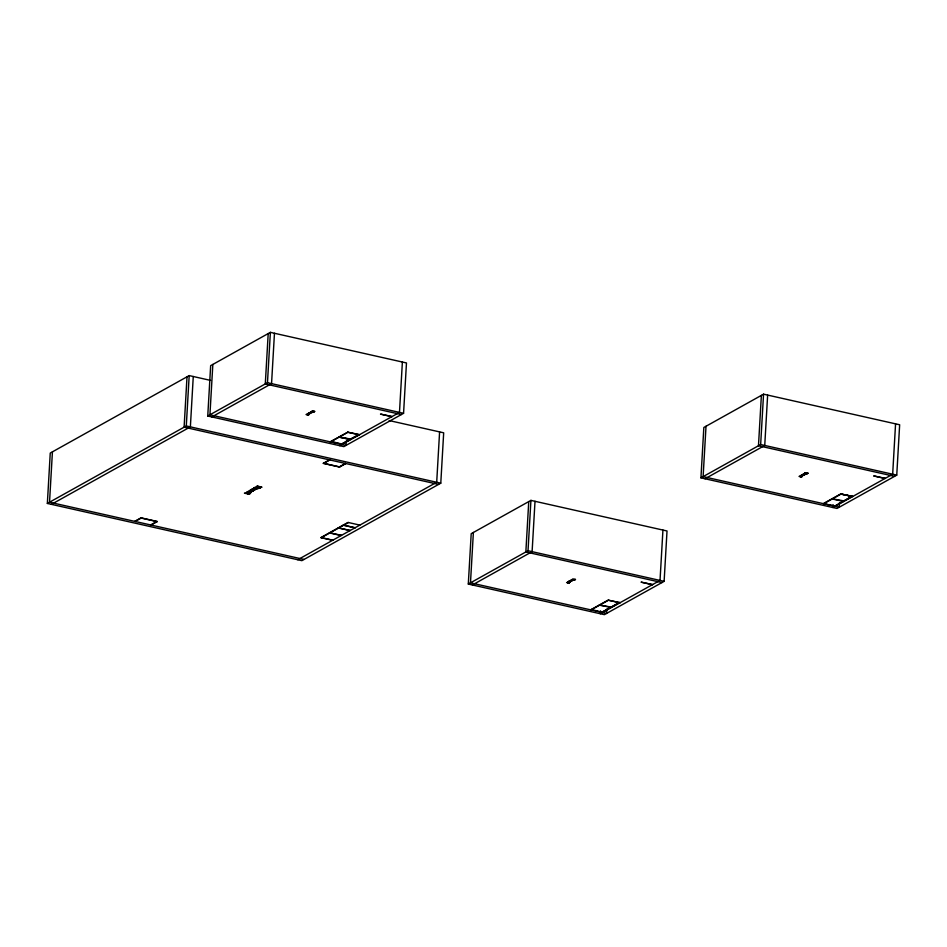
<?xml version="1.0" encoding="UTF-8"?>
<svg xmlns="http://www.w3.org/2000/svg" width="947" height="947" viewBox="0 0 947 947"><rect width="100%" height="100%" fill="white"/><g stroke="black" fill="none" stroke-linecap="round" stroke-linejoin="round"><path stroke-width="1.42" d="M389.181 420.563L443.681 432.815L440.781 483.183L301.844 560.66L47.35 503.437L50.25 453.057L189.187 375.592L210.554 380.398M52.428 451.849L49.528 502.218L304.023 559.44M187.009 376.811L184.109 427.18L438.603 484.402M47.35 503.437L186.287 425.961L189.187 375.592M193.271 376.504L190.371 426.884L51.434 504.349M207.748 416.017L210.66 365.649L270.38 332.35L406.476 362.95L403.564 413.318L343.844 446.617L207.748 416.017L267.468 382.718L403.564 413.318M212.838 364.441L209.926 414.81L346.022 445.41L346.271 441.089M268.202 333.569L265.29 383.937L401.386 414.537M267.468 382.718L270.38 332.35M274.464 333.273L271.552 383.642L211.832 416.94M342.163 443.989L330.692 441.811M350.485 439.349L339.014 437.171M350.875 439.124L339.405 436.946M359.173 434.874L351.751 438.532M402.38 362.026L399.48 412.407L339.76 445.706M439.597 431.891L436.697 482.26L297.76 559.736M468.303 584.05L471.204 533.682L530.924 500.383L667.019 530.983L664.119 581.351L604.387 614.65L468.303 584.05L528.024 550.752L664.119 581.351M473.382 532.463L470.481 582.831L606.577 613.431L606.826 609.122M528.746 501.59L525.845 551.959L661.941 582.559M528.024 550.752L530.924 500.383M535.008 501.294L532.107 551.663L472.387 584.974M591.259 609.442L602.683 612.401M600.469 610.851L600.303 613.727L660.023 580.428L662.936 530.06M611.028 607.37L599.569 605.192M611.419 607.157L599.38 604.991M700.934 477.844L703.834 427.476L763.554 394.165L899.65 424.765L896.75 475.134L837.03 508.444L700.934 477.844L760.654 444.534L896.75 475.134M706.012 426.257L703.112 476.625L839.208 507.225L839.456 502.904M761.376 395.384L758.476 445.753L894.572 476.353M760.654 444.534L763.554 394.165M767.638 395.088L764.738 445.457L705.018 478.756M823.878 503.626L835.313 506.195M833.1 504.644L832.934 507.521L892.666 474.222L895.566 423.854M844.049 500.939L832.011 498.773M852.371 496.299L840.912 494.121M306.023 414.502L308.367 415.165C310.249 414.336 305.845 413.685 307.148 414.75M307.432 414.81L308.793 414.62L308.26 414.999M313.635 412.253L312.818 412.134M134.711 521.371L141.02 517.843L157.332 521.501L151.047 525.04M135.078 521.454L141.174 518.045M150.68 524.958L156.788 521.56M330.148 441.811L347.916 432.175L330.503 441.918M348.011 432.211L359.564 434.661M256.519 487.468L260.508 488.06L257.324 488.723L253.879 487.835L256.246 487.61L254.956 487.232L258.129 487.894L256.246 488.001L256.791 487.693M348.91 440L341.689 444.036L349.289 440.012M351.609 438.497L357.635 435.147M329.497 459.863L323.223 463.355L339.523 467.025L345.833 463.545M323.767 463.355L329.864 459.946M339.369 466.859L345.466 463.462M321.187 537.718L348.425 522.543M566.578 582.523L568.91 583.186C570.911 582.405 566.247 581.683 567.691 582.784M569.976 580.629L571.633 581.127M571.952 580.061L573.207 579.564L572.213 580.12M567.975 582.843L569.336 582.642L568.816 583.032M574.604 580.049L573.787 579.931M802.606 474.423L804.82 474.625L803.186 474.104M804.583 473.855L805.838 473.358L804.843 473.914M807.235 473.843L806.43 473.713M590.691 609.832L608.104 600.126L619.918 602.801M591.046 609.939L608.471 600.22M608.554 600.244L620.107 602.683M602.233 612.058L610.673 607.358M610.945 607.205L619.385 602.493M602.375 612.093L619.74 602.517M823.322 503.626L840.735 493.92L852.549 496.583M823.677 503.733L841.114 494.014M841.185 494.038L852.75 496.477M838.486 503.84L843.303 501.152M850.808 496.962L843.73 501.022M835.005 505.887L851.187 496.962M804.725 474.388C802.097 473.405 807.72 474.163 804.157 474.778M313.564 411.258L314.925 411.424L311.8 411.282L313.066 411.187M571.479 580.925L570.39 580.404L572.781 580.452L570.923 580.842M805.305 473.453L804.358 473.417L805.163 473.536M804.879 473.689L803.932 473.654L804.737 473.772M805.021 473.808L806.276 473.595M805.447 473.571L806.146 473.678M312.403 411.685L313.102 411.779M312.96 411.862L311.172 411.59L311.989 411.708M311.705 411.874L310.758 411.827L311.563 411.945M312.676 412.016L312.534 412.099M573.645 579.813L571.728 579.623L572.533 579.742M573.219 580.049L571.301 579.86L572.106 579.978M572.39 580.026L573.089 580.12M806.134 473.879L806.951 473.997L806.004 473.95M313.386 411.827L314.203 411.945L313.244 411.898M573.503 580.085L574.32 580.215L573.373 580.168M803.553 474.636L804.204 474.459M885.232 478.365L873.679 475.915L885.031 478.472M832.2 498.986L843.836 501.448M392.046 416.55L380.493 414.099L391.857 416.656M347.738 432.305L359.375 434.768M338.837 436.958L350.65 439.633M332.148 441.74L337.866 443.018M186.287 425.961L440.781 483.183M323.389 463.272L339.736 466.942M652.601 584.571L641.048 582.133L652.4 584.678M359.86 525.112L348.046 522.436L320.832 537.612L332.622 540.299M343.714 525.159L355.149 527.739M343.145 525.171L354.959 527.846M350.248 530.462L338.257 527.893L350.059 530.58M329.52 532.77L341.536 535.327M329.698 532.972L341.145 535.54M321.376 537.612L332.823 540.192M140.807 517.962L157.155 521.643M251.571 491.789C247.439 494.026 246.457 489.161 251.571 491.789M253.583 490.664C249.44 492.902 248.469 488.048 253.583 490.664M309.562 413.875L307.408 413.744L309.562 413.875M310.604 413.294L308.45 413.164L310.604 413.294M570.106 581.908L567.951 581.778L570.106 581.967M571.148 581.328L568.993 581.186L571.148 581.328M802.736 475.702L800.582 475.56L802.736 475.702M803.778 475.122L801.636 474.98L803.778 475.122M256.732 488.983L252.115 488.877L254.483 489.871L251.002 489.504L254.518 490.286L256.045 489.078L253.547 488.084L256.732 488.983M312.238 412.43L309.267 412.691L311.883 412.478L310.58 411.957L312.238 412.43M575.468 579.457L573.089 580.322L575.149 579.493L572.343 579.304L575.468 579.457M808.099 473.24L804.974 473.098L808.099 473.24M247.51 493.008L244.433 493.162L249.274 494.251C253.157 492.18 247.392 493.482 246.705 491.895L247.51 493.008M800.629 476.341L799.031 476.412L801.541 476.98C804.039 476.175 798.475 475.678 800.629 476.341M250.115 493.269L247.475 493.588L250.115 493.269M801.979 476.471L800.606 476.637L801.979 476.471M250.979 491.872L248.043 491.623L250.979 491.872M252.991 490.759L250.032 490.428L252.991 490.759M309.255 413.922L307.716 413.756L309.255 413.922M310.296 413.342L308.758 413.176L310.296 413.342M569.798 581.955L568.271 581.825L569.798 581.955M570.84 581.375L569.301 581.209L570.84 581.375M802.429 475.749L800.902 475.619L802.429 475.749M803.47 475.169L801.943 475.039L803.47 475.169M312.403 411.483L311.409 412.04L312.403 411.483M313.291 411.673L312.285 412.229L313.291 411.673M257.122 486.083L260.603 487.113L259.241 487.314L261.988 487.184L257.122 486.083M806.465 473.5L805.471 474.056L806.465 473.5"/></g></svg>
